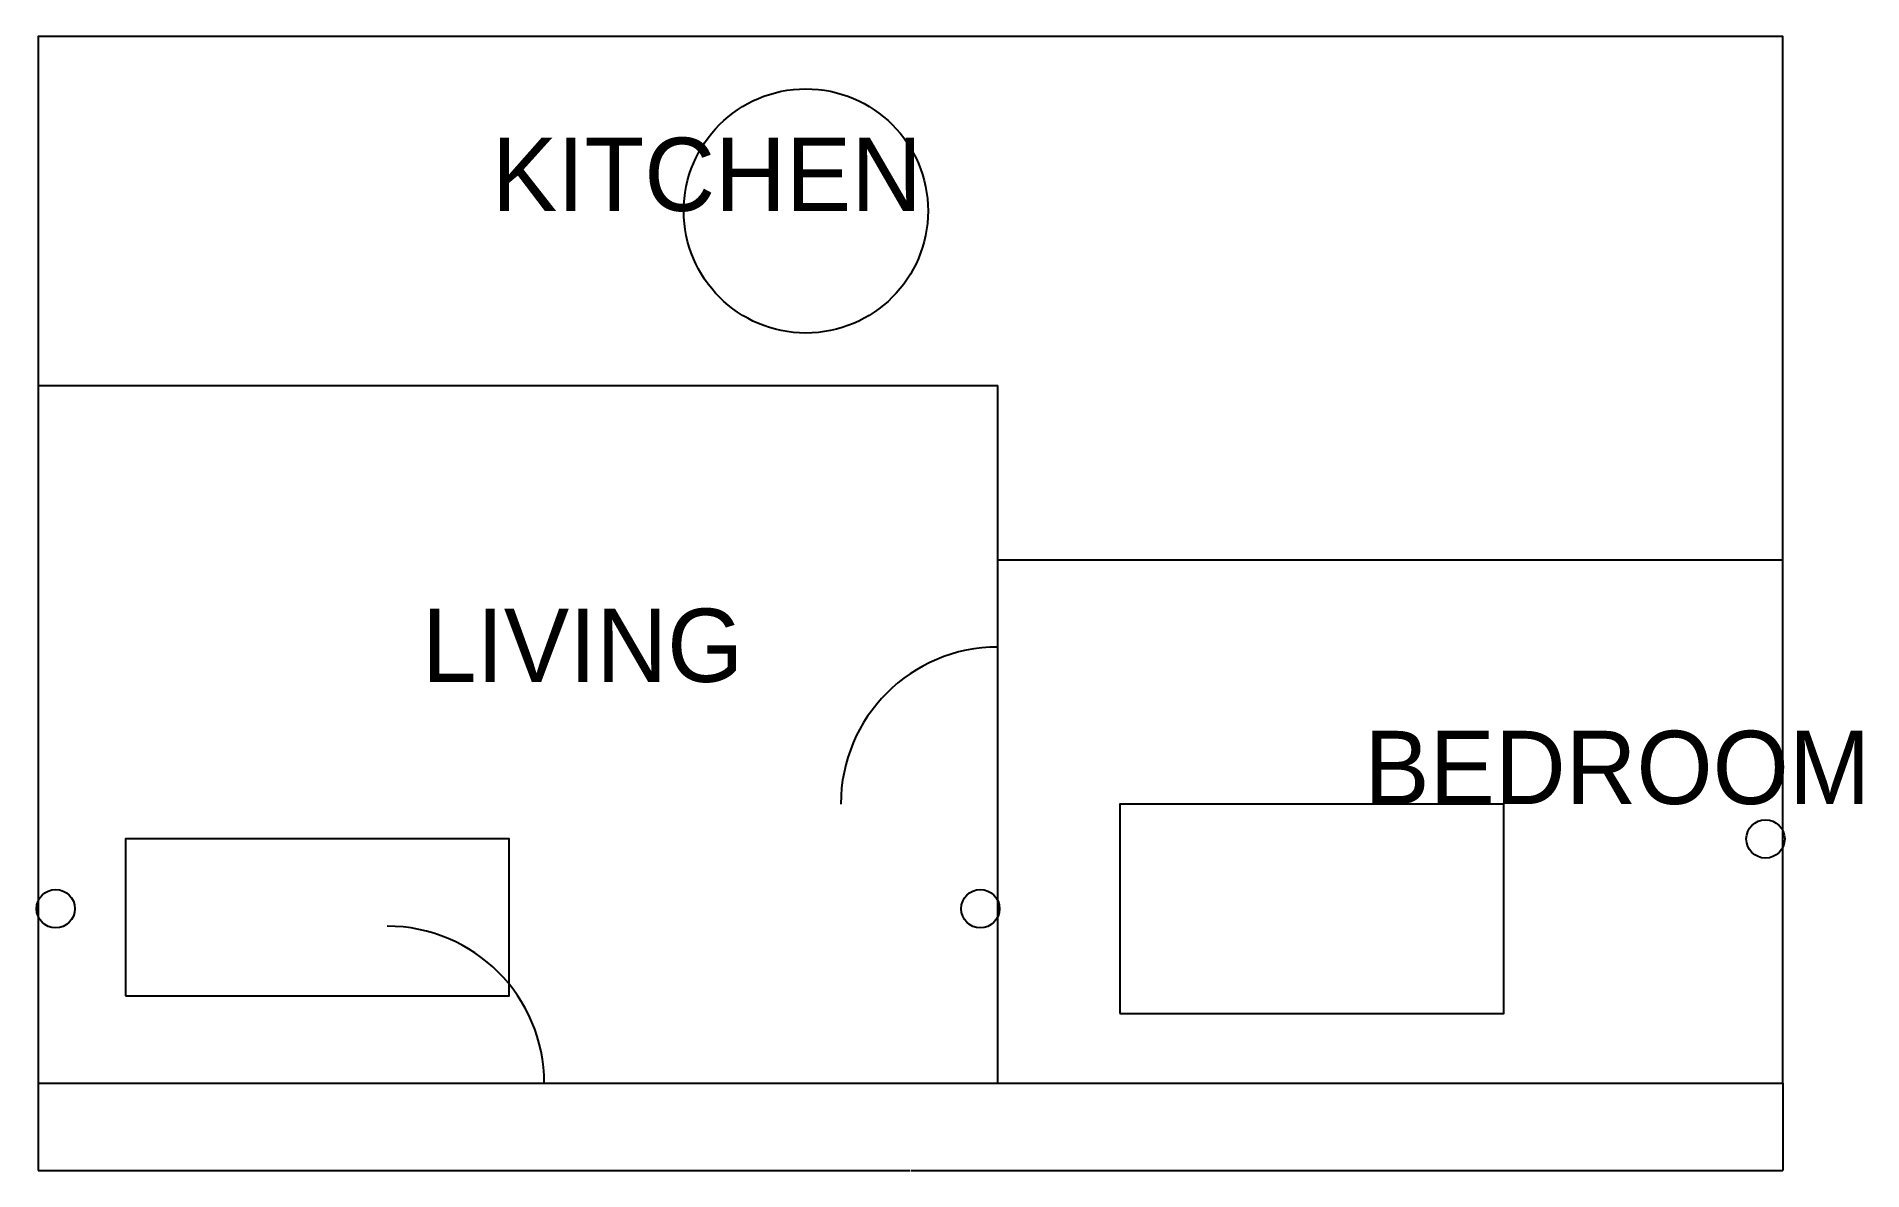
# Model space of a CAD drawing. Header units: millimetres. Extents: x 990 to 11456, y 499 to 7000.
import ezdxf

# ---------------------------------------------------------------- set-up
doc = ezdxf.new("R2010")
doc.units = ezdxf.units.MM
for name, color, linetype in [('DIMENSIONS', 2, 'Continuous'), ('DOORS', 3, 'Continuous'), ('ELECTRICAL', 1, 'Continuous'), ('FURNITURE', 6, 'Continuous'), ('TEXT', 7, 'Continuous'), ('WALLS', 4, 'Continuous'), ('WINDOWS', 5, 'Continuous')]:
    doc.layers.add(name, color=color, linetype=linetype)
doc.styles.add('OpenSansCondensed-Light', font='OpenSansCondensed-Light.ttf')
doc.dimstyles.get("Standard").update_dxf_attribs({"dimtxt": 2.5, "dimasz": 2.5, "dimexe": 1.25, "dimexo": 0.625, "dimtad": 1, "dimcen": 2.5, "dimazin": 3, "dimtfac": 1, "dimtmove": 0, "dimatfit": 3})

# ---------------------------------------------------------------- blocks, each defined once
blk = doc.blocks.new('_CLOSEDFILLED')
at = {"color": 0, "linetype": 'BYBLOCK'}
blk.add_solid([(-1, 0), (0, 0), (-1, 0)], dxfattribs=at)
blk = doc.blocks.new('*D1')
for p, q in [((1000, 1000), (1000, 500)), ((11000, 1000), (11000, 500)), ((1000.25, 500), (5997.5, 500)), ((6002.5, 500), (10999.75, 500))]:
    blk.add_line(p, q)
at = {"layer": 'Defpoints'}
for p in [(1000, 1000), (11000, 1000), (1000, 500)]:
    blk.add_point(p, dxfattribs=at)
at = {"layer": 'DIMENSIONS', "xscale": 0.25, "yscale": 0.25, "rotation": 180}
blk.add_blockref('_CLOSEDFILLED', (1000, 500), dxfattribs=at)
at = {"layer": 'DIMENSIONS', "xscale": 0.25, "yscale": 0.25}
blk.add_blockref('_CLOSEDFILLED', (11000, 500), dxfattribs=at)
at = {"layer": 'DIMENSIONS', "insert": (6000, 500), "char_height": 1, "attachment_point": 5, "style": 'OpenSansCondensed-Light'}
blk.add_mtext('10000', dxfattribs=at)

msp = doc.modelspace()

# ---------------------------------------------------------------- linework, layer by layer
at = {"layer": 'DOORS'}
for p, q in [((6500, 2600), (6500, 3500)), ((3000, 1000), (3900, 1000))]:
    msp.add_line(p, q, dxfattribs=at)
for centre, start, end in [((6500, 2600), 90, 180), ((3000, 1000), 0, 90)]:
    msp.add_arc(centre, 900, start, end, dxfattribs=at)
at = {"layer": 'ELECTRICAL'}
for centre in [(10900, 2400), (1100, 2000), (6400, 2000)]:
    msp.add_circle(centre, 110, dxfattribs=at)
at = {"layer": 'FURNITURE'}
for points in [[(7200, 1400), (9400, 1400), (9400, 2600), (7200, 2600)], [(1500, 1500), (3700, 1500), (3700, 2400), (1500, 2400)]]:
    msp.add_lwpolyline(points, close=True, dxfattribs=at)
msp.add_circle((5400, 6000), 700, dxfattribs=at)
at = {"layer": 'WALLS'}
for p, q in [((1000, 5000), (6500, 5000)), ((6500, 1000), (6500, 5000)), ((6500, 4000), (11000, 4000))]:
    msp.add_line(p, q, dxfattribs=at)
msp.add_lwpolyline([(1000, 1000), (11000, 1000), (11000, 7000), (1000, 7000)], close=True, dxfattribs=at)
at = {"layer": 'WINDOWS'}
for p, q in [((4600, 1000), (5600, 1000)), ((9000, 1000), (10200, 1000))]:
    msp.add_line(p, q, dxfattribs=at)

# ---------------------------------------------------------------- texts
at = {"layer": 'TEXT'}
for s, p in [('KITCHEN', (3600, 6000)), ('LIVING', (3200, 3300)), ('BEDROOM', (8600, 2600))]:
    msp.add_text(s, height=420, dxfattribs=at).set_placement(p)

# ---------------------------------------------------------------- dimensions: what is measured, and where the dimension line sits
at = {"layer": 'DIMENSIONS'}
dim = msp.add_linear_dim(base=(1000, 500), p1=(1000, 1000), p2=(11000, 1000), dimstyle='Standard', dxfattribs=at)
dim.commit()
dim.dimension.update_dxf_attribs({"geometry": '*D1', "text_midpoint": (6000, 500)})

doc.saveas('drawing.dxf')
